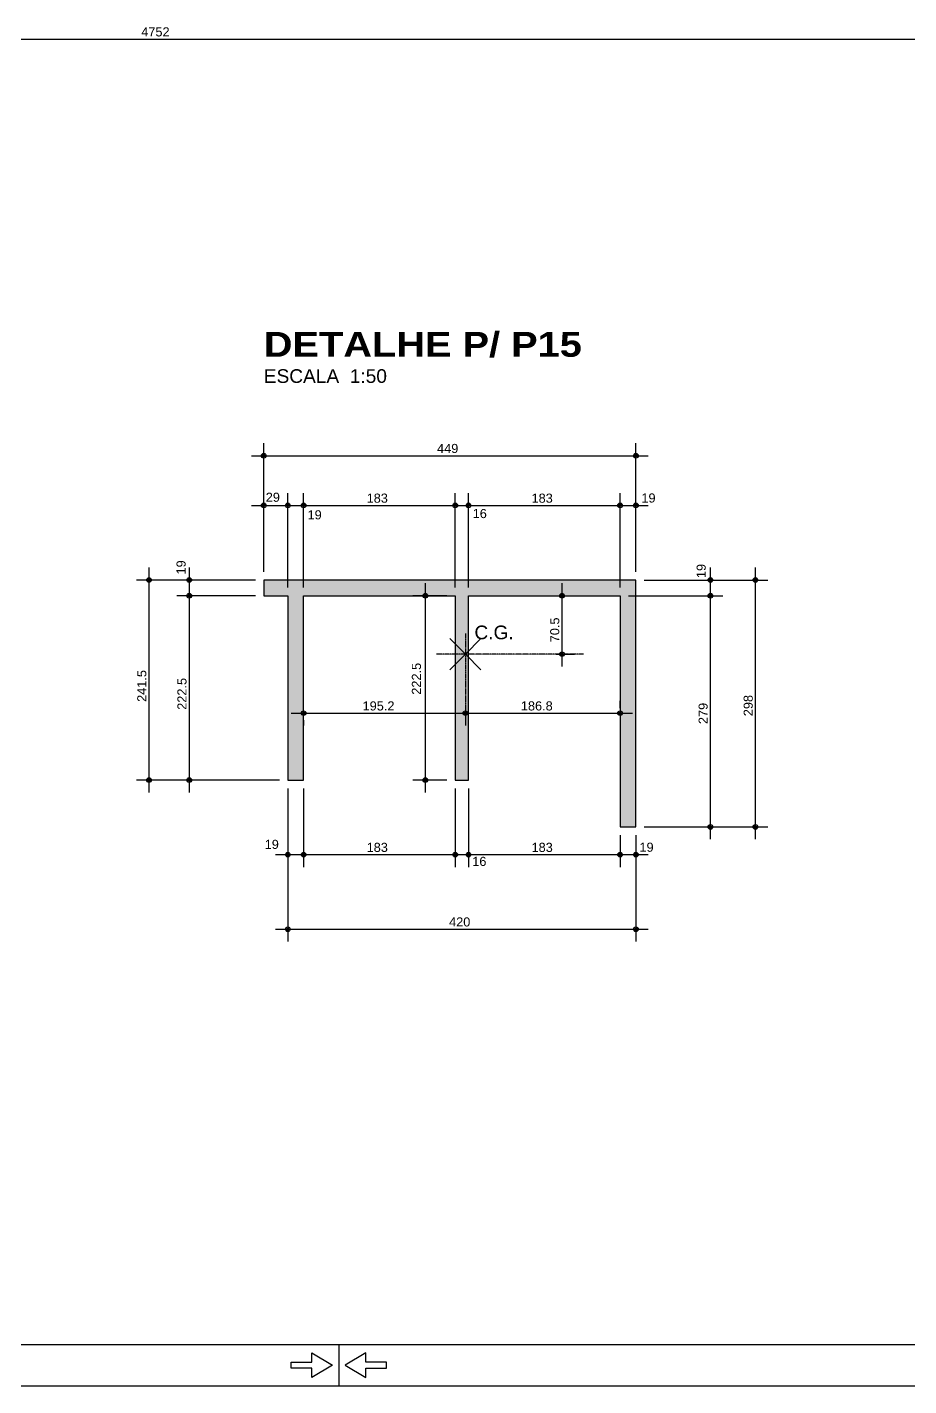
# Model space of a CAD drawing. Extents: x 0 to 7795, y 0 to 4205.
# Drawn here: x 2794 to 3858, y 0 to 1640 of the extents above; entities that cross this region are included whole.
import ezdxf

# ---------------------------------------------------------------- set-up
doc = ezdxf.new("R2010")
doc.units = 0
doc.header["$MEASUREMENT"] = 0
doc.linetypes.add('ESTILO_TQS_0007', pattern=[2.1, 1.5, -0.2, 0.2, -0.2])
for name, color, linetype in [('MTH-179', 1, 'CONTINUOUS'), ('MTH-COTAS7', 31, 'CONTINUOUS'), ('MTH-EIXO-217', 8, 'CONTINUOUS'), ('MTH-MARGEM', 5, 'CONTINUOUS'), ('MTH-PILAR-SEGUE', 5, 'CONTINUOUS'), ('MTH-SIMB_COTA', 3, 'CONTINUOUS'), ('MTH-SOMBRA25', 253, 'CONTINUOUS'), ('MTH-TXT-NEGRITO', 5, 'CONTINUOUS'), ('MTH-TXT-NOTAS', 3, 'CONTINUOUS')]:
    doc.layers.add(name, color=color, linetype=linetype)
doc.styles.add('TQS_ARIAL', font='arial.ttf')
doc.styles.add('TQS_ARIAL_BLACK', font='ariblk.ttf')

msp = doc.modelspace()

# ---------------------------------------------------------------- linework, layer by layer
at = {"layer": 'MTH-179', "linetype": 'Continuous'}
for p, q in [((3170.004008, 49.997781), (3170.004008, -0.002219)), ((0.004008, -0.002219), (7795.004008, -0.002219))]:
    msp.add_line(p, q, dxfattribs=at)
for points in [[(3162.503275, 24.997781), (3137.503275, 9.997781), (3137.503275, 21.247781), (3112.503275, 21.247781), (3112.503275, 28.747781), (3137.503275, 28.747781), (3137.503275, 39.997781), (3162.503275, 24.997781)], [(3177.503275, 24.997781), (3202.503275, 9.997781), (3202.503275, 21.247781), (3227.503275, 21.247781), (3227.503275, 28.747781), (3202.503275, 28.747781), (3202.503275, 39.997781), (3177.503275, 24.997781)]]:
    msp.add_lwpolyline(points, dxfattribs=at)
at = {"layer": 'MTH-COTAS7', "linetype": 'Continuous'}
for p, q in [((561.511366, 1625.451785), (5343.511366, 1625.451785)), ((3079.477643, 982.632627), (3079.477643, 1137.632627)), ((3528.477644, 982.632627), (3528.477644, 1137.632627)), ((3064.477643, 1122.632627), (3543.477644, 1122.632627)), ((3079.477643, 982.632627), (3079.477643, 1077.632627)), ((3108.477644, 963.632627), (3108.477644, 1077.632627)), ((3108.477644, 963.632627), (3108.477644, 1077.632627)), ((3127.477644, 963.63263), (3127.477644, 1077.632627)), ((3127.477644, 963.63263), (3127.477644, 1077.632627)), ((3310.477644, 963.63263), (3310.477644, 1077.632627)), ((3310.477644, 963.63263), (3310.477644, 1077.632627)), ((3326.477644, 963.632634), (3326.477644, 1077.632627)), ((3326.477644, 963.632634), (3326.477644, 1077.632627)), ((3509.477644, 963.632634), (3509.477644, 1077.632627)), ((3509.477644, 963.632634), (3509.477644, 1077.632627)), ((3528.477644, 982.632627), (3528.477644, 1077.632627)), ((3064.477643, 1062.632627), (3123.477644, 1062.632627)), ((3093.477644, 1062.632627), (3142.477644, 1062.632627)), ((3112.477644, 1062.632627), (3325.477644, 1062.632627)), ((3295.477644, 1062.632627), (3341.477644, 1062.632627)), ((3311.477644, 1062.632627), (3524.477644, 1062.632627)), ((3494.477644, 1062.632627), (3543.477644, 1062.632627)), ((2941.039991, 716.132636), (2941.039991, 987.632627)), ((2989.477643, 987.632627), (2989.477643, 938.632627)), ((3618.477644, 938.632634), (3618.477644, 987.632627)), ((3672.814504, 659.632627), (3672.814504, 987.632627)), ((3069.477643, 972.632627), (2926.039991, 972.632627)), ((3069.477643, 972.632627), (2974.477643, 972.632627)), ((2989.477643, 968.632627), (2989.477643, 716.132636)), ((3274.493659, 716.132636), (3274.493659, 968.63263)), ((3439.373039, 868.1035), (3439.373039, 968.632634)), ((3538.477644, 972.632627), (3687.814504, 972.632627)), ((3538.477644, 972.632627), (3633.477644, 972.632627)), ((3618.477644, 659.632627), (3618.477644, 968.632634)), ((3069.477643, 953.632627), (2974.477643, 953.632627)), ((3069.477643, 953.632627), (2974.477643, 953.632627)), ((3300.477644, 953.63263), (3259.493659, 953.63263)), ((3435.111625, 953.632634), (3454.373039, 953.632634)), ((3519.477644, 953.632634), (3633.477644, 953.632634)), ((3519.477644, 953.632634), (3633.477644, 953.632634)), ((3322.711655, 883.1035), (3303.961655, 901.8535)), ((3322.711655, 883.1035), (3341.461655, 901.8535)), ((3322.711655, 883.1035), (3303.961655, 864.3535)), ((3322.711655, 883.1035), (3341.461655, 864.3535)), ((3432.341428, 883.1035), (3454.373039, 883.1035)), ((3509.477644, 817.809652), (3509.477644, 826.875282)), ((3112.477644, 811.875282), (3337.711655, 811.875282)), ((3307.711655, 811.875282), (3524.477644, 811.875282)), ((3322.711655, 817.825061), (3322.711655, 796.875282)), ((3322.711655, 817.825061), (3322.711655, 796.875282)), ((3127.477644, 803.426922), (3127.477644, 796.875282)), ((3098.477644, 731.132636), (2926.039991, 731.132636)), ((3098.477644, 731.132636), (2974.477643, 731.132636)), ((3300.477644, 731.132636), (3259.493659, 731.132636)), ((3108.477644, 721.132636), (3108.477644, 536.132636)), ((3108.477644, 721.132636), (3108.477644, 626.132636)), ((3127.477644, 721.132636), (3127.477644, 626.132636)), ((3127.477644, 721.132636), (3127.477644, 626.132636)), ((3310.477644, 721.132636), (3310.477644, 626.132636)), ((3310.477644, 721.132636), (3310.477644, 626.132636)), ((3326.477644, 721.132636), (3326.477644, 626.132636)), ((3326.477644, 721.132636), (3326.477644, 626.132636)), ((3538.477644, 674.632627), (3633.477644, 674.632627)), ((3538.477644, 674.632627), (3687.814504, 674.632627)), ((3509.477644, 664.632627), (3509.477644, 626.132636)), ((3509.477644, 664.632627), (3509.477644, 626.132636)), ((3528.477644, 664.632627), (3528.477644, 536.132636)), ((3528.477644, 664.632627), (3528.477644, 626.132636)), ((3093.477644, 641.132636), (3142.477644, 641.132636)), ((3112.477644, 641.132636), (3325.477644, 641.132636)), ((3295.477644, 641.132636), (3341.477644, 641.132636)), ((3311.477644, 641.132636), (3524.477644, 641.132636)), ((3494.477644, 641.132636), (3543.477644, 641.132636)), ((3093.477644, 551.132636), (3543.477644, 551.132636))]:
    msp.add_line(p, q, dxfattribs=at)
at = {"layer": 'MTH-EIXO-217', "linetype": 'ESTILO_TQS_0007'}
for p, q in [((3322.711655, 908.1035), (3322.711655, 808.264446)), ((3465.31227, 883.1035), (3287.977644, 883.1035))]:
    msp.add_line(p, q, dxfattribs=at)
at = {"layer": 'MTH-MARGEM', "linetype": 'Continuous'}
msp.add_line((175.004008, 49.997781), (7745.004008, 49.997781), dxfattribs=at)
at = {"layer": 'MTH-PILAR-SEGUE', "linetype": 'Continuous'}
msp.add_lwpolyline([(3108.477644, 731.132636), (3127.477644, 731.132636), (3127.477644, 953.63263), (3310.477644, 953.63263), (3310.477644, 731.132636), (3326.477644, 731.132636), (3326.477644, 953.632634), (3509.477644, 953.632634), (3509.477644, 674.632627), (3528.477644, 674.632627), (3528.477644, 972.632627), (3079.477643, 972.632627), (3079.477643, 953.632627), (3108.477644, 953.632627), (3108.477644, 731.132636)], dxfattribs=at)
at = {"layer": 'MTH-SIMB_COTA', "linetype": 'Continuous'}
for centre, radius in [((3079.477643, 1122.632627), 2.8), ((3079.477643, 1122.632627), 1.4), ((3528.477644, 1122.632627), 2.8), ((3528.477644, 1122.632627), 1.4), ((3079.477643, 1062.632627), 2.8), ((3079.477643, 1062.632627), 1.4), ((3108.477644, 1062.632627), 2.8), ((3108.477644, 1062.632627), 2.8), ((3108.477644, 1062.632627), 1.4), ((3108.477644, 1062.632627), 1.4), ((3127.477644, 1062.632627), 2.8), ((3127.477644, 1062.632627), 2.8), ((3127.477644, 1062.632627), 1.4), ((3127.477644, 1062.632627), 1.4), ((3310.477644, 1062.632627), 2.8), ((3310.477644, 1062.632627), 2.8), ((3310.477644, 1062.632627), 1.4), ((3310.477644, 1062.632627), 1.4), ((3326.477644, 1062.632627), 2.8), ((3326.477644, 1062.632627), 2.8), ((3326.477644, 1062.632627), 1.4), ((3326.477644, 1062.632627), 1.4), ((3509.477644, 1062.632627), 2.8), ((3509.477644, 1062.632627), 2.8), ((3509.477644, 1062.632627), 1.4), ((3509.477644, 1062.632627), 1.4), ((3528.477644, 1062.632627), 2.8), ((3528.477644, 1062.632627), 1.4), ((2941.039991, 972.632627), 2.8), ((2941.039991, 972.632627), 1.4), ((2989.477643, 972.632627), 2.8), ((2989.477643, 972.632627), 1.4), ((3618.477644, 972.632627), 2.8), ((3618.477644, 972.632627), 1.4), ((3672.814504, 972.632627), 2.8), ((3672.814504, 972.632627), 1.4), ((2989.477643, 953.632627), 2.8), ((2989.477643, 953.632627), 2.8), ((2989.477643, 953.632627), 1.4), ((2989.477643, 953.632627), 1.4), ((3274.493659, 953.63263), 2.8), ((3274.493659, 953.63263), 1.4), ((3439.373039, 953.632634), 2.8), ((3439.373039, 953.632634), 1.4), ((3618.477644, 953.632634), 2.8), ((3618.477644, 953.632634), 2.8), ((3618.477644, 953.632634), 1.4), ((3618.477644, 953.632634), 1.4), ((3439.373039, 883.1035), 2.8), ((3439.373039, 883.1035), 1.4), ((3127.477644, 811.875282), 2.8), ((3127.477644, 811.875282), 1.4), ((3322.711655, 811.875282), 2.8), ((3322.711655, 811.875282), 2.8), ((3322.711655, 811.875282), 1.4), ((3322.711655, 811.875282), 1.4), ((3509.477644, 811.875282), 2.8), ((3509.477644, 811.875282), 1.4), ((2941.039991, 731.132636), 2.8), ((2941.039991, 731.132636), 1.4), ((2989.477643, 731.132636), 2.8), ((2989.477643, 731.132636), 1.4), ((3274.493659, 731.132636), 2.8), ((3274.493659, 731.132636), 1.4), ((3618.477644, 674.632627), 2.8), ((3618.477644, 674.632627), 1.4), ((3672.814504, 674.632627), 2.8), ((3672.814504, 674.632627), 1.4), ((3108.477644, 641.132636), 2.8), ((3108.477644, 641.132636), 1.4), ((3127.477644, 641.132636), 2.8), ((3127.477644, 641.132636), 2.8), ((3127.477644, 641.132636), 1.4), ((3127.477644, 641.132636), 1.4), ((3310.477644, 641.132636), 2.8), ((3310.477644, 641.132636), 2.8), ((3310.477644, 641.132636), 1.4), ((3310.477644, 641.132636), 1.4), ((3326.477644, 641.132636), 2.8), ((3326.477644, 641.132636), 2.8), ((3326.477644, 641.132636), 1.4), ((3326.477644, 641.132636), 1.4), ((3509.477644, 641.132636), 2.8), ((3509.477644, 641.132636), 2.8), ((3509.477644, 641.132636), 1.4), ((3509.477644, 641.132636), 1.4), ((3528.477644, 641.132636), 2.8), ((3528.477644, 641.132636), 1.4), ((3108.477644, 551.132636), 2.8), ((3108.477644, 551.132636), 1.4), ((3528.477644, 551.132636), 2.8), ((3528.477644, 551.132636), 1.4)]:
    msp.add_circle(centre, radius, dxfattribs=at)
at = {"layer": 'MTH-SOMBRA25', "linetype": 'Continuous'}
for points in [[(3528.477644, 972.632627), (3079.477643, 972.632627), (3108.477644, 953.632627)], [(3108.477644, 953.632627), (3079.477643, 972.632627), (3079.477643, 953.632627)], [(3528.477644, 972.632627), (3108.477644, 953.632627), (3127.477644, 953.63263)], [(3528.477644, 972.632627), (3127.477644, 953.63263), (3310.477644, 953.63263)], [(3528.477644, 972.632627), (3310.477644, 953.63263), (3326.477644, 953.632634)], [(3528.477644, 972.632627), (3326.477644, 953.632634), (3509.477644, 953.632634)], [(3528.477644, 972.632627), (3509.477644, 953.632634), (3509.477644, 674.632627)], [(3528.477644, 972.632627), (3509.477644, 674.632627), (3528.477644, 674.632627)], [(3127.477644, 953.63263), (3108.477644, 953.632627), (3108.477644, 731.132636)], [(3127.477644, 953.63263), (3108.477644, 731.132636), (3127.477644, 731.132636)], [(3326.477644, 953.632634), (3310.477644, 953.63263), (3310.477644, 731.132636)], [(3326.477644, 953.632634), (3310.477644, 731.132636), (3326.477644, 731.132636)]]:
    msp.add_solid(points, dxfattribs=at)

# ---------------------------------------------------------------- texts
at = {"layer": 'MTH-COTAS7', "linetype": 'Continuous', "style": 'TQS_ARIAL'}
for s, p in [('4752', (2931.611366, 1628.751785)), ('449', (3288.577643, 1125.932627)), ('29', (3081.818055, 1067.048731)), ('183', (3203.577644, 1065.932627)), ('183', (3402.577644, 1065.932627)), ('19', (3535.144308, 1066.167707)), ('19', (3132.254903, 1045.817459)), ('16', (3331.53678, 1047.351483)), ('195.2', (3198.69465, 815.175282)), ('186.8', (3389.69465, 815.175282)), ('19', (3080.546446, 648.045436)), ('183', (3203.577644, 644.432636)), ('183', (3402.577644, 644.432636)), ('19', (3532.795707, 644.619509)), ('16', (3331.032569, 627.52935)), ('420', (3303.077644, 554.432636))]:
    msp.add_text(s, height=11, dxfattribs=at).set_placement(p)
for s, p in [('19', (2985.115866, 979.316144)), ('19', (3612.799632, 974.943057)), ('70.5', (3436.073039, 897.468067)), ('222.5', (3269.130559, 834.173702)), ('241.5', (2937.739991, 825.482632)), ('222.5', (2986.177643, 815.982632)), ('279', (3615.177644, 798.732631)), ('298', (3669.514504, 808.232627))]:
    msp.add_text(s, height=11, rotation=90, dxfattribs=at).set_placement(p)
at = {"layer": 'MTH-TXT-NEGRITO', "linetype": 'Continuous', "style": 'TQS_ARIAL_BLACK'}
msp.add_text('DETALHE P/ P15', height=30, dxfattribs=at).set_placement((3079.477643, 1242.0606))
at = {"layer": 'MTH-TXT-NOTAS', "linetype": 'Continuous', "style": 'TQS_ARIAL'}
for s, p in [('ESCALA  1:50', (3079.477643, 1210.5606)), ('C.G.', (3333.675097, 901.160713))]:
    msp.add_text(s, height=16.5, dxfattribs=at).set_placement(p)

doc.saveas('drawing.dxf')
